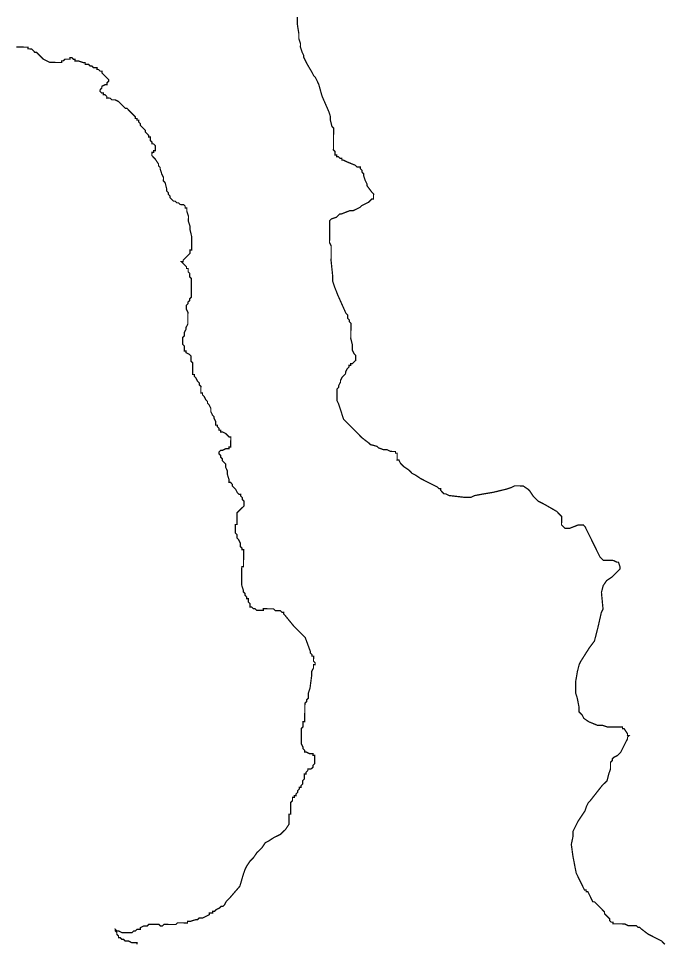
# Model space of a CAD drawing. Header units: metres. Extents: x 290190 to 339802, y 1811045 to 1991312.
# Drawn here: x 322325 to 323874, y 1854220 to 1856433 of the extents above; entities that cross this region are included whole.
import ezdxf

# ---------------------------------------------------------------- set-up
doc = ezdxf.new("R2010")
doc.units = ezdxf.units.M
doc.header["$MEASUREMENT"] = 0
doc.layers.add('HAZARDS LINE', color=1, linetype='Continuous')

msp = doc.modelspace()

# ---------------------------------------------------------------- linework, layer by layer
at = {"layer": 'HAZARDS LINE', "lineweight": 18}
for points in [[(323872.3, 1854218.1, 3.02, 3.02, 0), (323864.3, 1854226.2, 3.02, 3.02, 0), (323832.2, 1854242.5, 3.02, 3.02, 0), (323816.2, 1854254.7, 3.02, 3.02, 0), (323812.2, 1854258.7, 3.02, 3.02, 0), (323808.2, 1854258.8, 3.02, 3.02, 0), (323804.2, 1854262.8, 3.02, 3.02, 0), (323800.2, 1854262.8, 3.02, 3.02, 0), (323796.2, 1854262.9, 3.02, 3.02, 0), (323792.1, 1854262.9, 3.02, 3.02, 0), (323784.1, 1854262.9, 3.02, 3.02, 0), (323776.1, 1854267, 3.02, 3.02, 0), (323768, 1854267.1, 3.02, 3.02, 0), (323764, 1854267.1, 3.02, 3.02, 0), (323755.9, 1854267.1, 3.02, 3.02, 0), (323751.9, 1854267.2, 3.02, 3.02, 0), (323747.9, 1854267.2, 3.02, 3.02, 0), (323747.9, 1854271.2, 3.02, 3.02, 0), (323743.9, 1854271.2, 3.02, 3.02, 0), (323739.9, 1854275.3, 3.02, 3.02, 0), (323739.9, 1854279.3, 3.02, 3.02, 0), (323727.9, 1854291.5, 3.02, 3.02, 0), (323727.9, 1854295.5, 3.02, 3.02, 0), (323723.9, 1854299.5, 3.02, 3.02, 0), (323719.9, 1854303.6, 3.02, 3.02, 0), (323707.9, 1854315.7, 3.02, 3.02, 0), (323703.9, 1854319.8, 3.02, 3.02, 0), (323699.9, 1854319.8, 3.02, 3.02, 0), (323692, 1854335.9, 3.02, 3.02, 0), (323688, 1854344, 3.02, 3.02, 0), (323684, 1854344, 3.02, 3.02, 0), (323684, 1854348.1, 3.02, 3.02, 0), (323680, 1854348.1, 3.02, 3.02, 0), (323664.1, 1854380.4, 3.02, 3.02, 0), (323660.1, 1854388.5, 3.02, 3.02, 0), (323652.3, 1854428.8, 3.02, 3.02, 0), (323648.4, 1854457, 3.02, 3.02, 0), (323652.6, 1854477.1, 3.02, 3.02, 0), (323652.7, 1854489.1, 3.02, 3.02, 0), (323664.9, 1854513.2, 3.02, 3.02, 0), (323681.1, 1854537.3, 3.02, 3.02, 0), (323685.2, 1854549.3, 3.02, 3.02, 0), (323689.3, 1854557.3, 3.02, 3.02, 0), (323693.4, 1854561.3, 3.02, 3.02, 0), (323721.7, 1854597.4, 3.02, 3.02, 0), (323733.9, 1854609.4, 3.02, 3.02, 0), (323738, 1854625.5, 3.02, 3.02, 0), (323742.1, 1854637.5, 3.02, 3.02, 0), (323742.2, 1854653.6, 3.02, 3.02, 0), (323746.3, 1854657.6, 3.02, 3.02, 0), (323746.3, 1854661.6, 3.02, 3.02, 0), (323750.3, 1854665.6, 3.02, 3.02, 0), (323758.4, 1854669.6, 3.02, 3.02, 0), (323766.5, 1854677.6, 3.02, 3.02, 0), (323774.6, 1854693.6, 3.02, 3.02, 0), (323782.8, 1854709.7, 3.02, 3.02, 0), (323782.8, 1854713.7, 3.02, 3.02, 0), (323786.9, 1854717.7, 3.02, 3.02, 0), (323782.8, 1854717.7, 3.02, 3.02, 0), (323782.9, 1854721.8, 3.02, 3.02, 0), (323774.9, 1854733.9, 3.02, 3.02, 0), (323770.9, 1854733.9, 3.02, 3.02, 0), (323770.9, 1854737.9, 3.02, 3.02, 0), (323762.8, 1854738, 3.02, 3.02, 0), (323750.8, 1854738.1, 3.02, 3.02, 0), (323742.7, 1854738.1, 3.02, 3.02, 0), (323734.7, 1854738.2, 3.02, 3.02, 0), (323722.6, 1854742.3, 3.02, 3.02, 0), (323710.6, 1854742.3, 3.02, 3.02, 0), (323690.5, 1854750.5, 3.02, 3.02, 0), (323678.5, 1854758.6, 3.02, 3.02, 0), (323674.5, 1854766.7, 3.02, 3.02, 0), (323670.5, 1854770.8, 3.02, 3.02, 0), (323666.5, 1854774.8, 3.02, 3.02, 0), (323666.5, 1854778.8, 3.02, 3.02, 0), (323666.6, 1854786.9, 3.02, 3.02, 0), (323662.7, 1854807, 3.02, 3.02, 0), (323658.7, 1854819.1, 3.02, 3.02, 0), (323658.8, 1854835.2, 3.02, 3.02, 0), (323658.9, 1854847.3, 3.02, 3.02, 0), (323663.1, 1854871.4, 3.02, 3.02, 0), (323667.2, 1854887.5, 3.02, 3.02, 0), (323671.2, 1854895.5, 3.02, 3.02, 0), (323691.6, 1854927.6, 3.02, 3.02, 0), (323703.7, 1854943.6, 3.02, 3.02, 0), (323712, 1854975.8, 3.02, 3.02, 0), (323720.2, 1855011.9, 3.02, 3.02, 0), (323724.3, 1855020, 3.02, 3.02, 0), (323720.5, 1855060.2, 3.02, 3.02, 0), (323724.7, 1855076.3, 3.02, 3.02, 0), (323732.8, 1855088.3, 3.02, 3.02, 0), (323744.9, 1855096.3, 3.02, 3.02, 0), (323757.1, 1855108.3, 3.02, 3.02, 0), (323761.1, 1855112.3, 3.02, 3.02, 0), (323765.2, 1855116.3, 3.02, 3.02, 0), (323765.2, 1855120.3, 3.02, 3.02, 0), (323761.2, 1855132.4, 3.02, 3.02, 0), (323757.2, 1855132.5, 3.02, 3.02, 0), (323749.2, 1855136.5, 3.02, 3.02, 0), (323745.2, 1855136.6, 3.02, 3.02, 0), (323733.1, 1855136.6, 3.02, 3.02, 0), (323729.1, 1855136.6, 3.02, 3.02, 0), (323725, 1855136.7, 3.02, 3.02, 0), (323721, 1855140.7, 3.02, 3.02, 0), (323717, 1855144.8, 3.02, 3.02, 0), (323713.1, 1855152.8, 3.02, 3.02, 0), (323697.2, 1855185.1, 3.02, 3.02, 0), (323689.2, 1855201.3, 3.02, 3.02, 0), (323685.2, 1855209.4, 3.02, 3.02, 0), (323681.3, 1855217.4, 3.02, 3.02, 0), (323677.3, 1855221.5, 3.02, 3.02, 0), (323673.2, 1855221.5, 3.02, 3.02, 0), (323669.2, 1855221.5, 3.02, 3.02, 0), (323665.2, 1855221.6, 3.02, 3.02, 0), (323645, 1855213.6, 3.02, 3.02, 0), (323641, 1855213.7, 3.02, 3.02, 0), (323632.9, 1855213.7, 3.02, 3.02, 0), (323625, 1855221.8, 3.02, 3.02, 0), (323625, 1855225.8, 3.02, 3.02, 0), (323625.1, 1855241.9, 3.02, 3.02, 0), (323613.1, 1855254.1, 3.02, 3.02, 0), (323585, 1855270.3, 3.02, 3.02, 0), (323569, 1855278.5, 3.02, 3.02, 0), (323565, 1855282.5, 3.02, 3.02, 0), (323557, 1855290.6, 3.02, 3.02, 0), (323549, 1855302.8, 3.02, 3.02, 0), (323545, 1855306.8, 3.02, 3.02, 0), (323533, 1855314.9, 3.02, 3.02, 0), (323524.9, 1855315, 3.02, 3.02, 0), (323520.9, 1855315, 3.02, 3.02, 0), (323516.9, 1855315, 3.02, 3.02, 0), (323512.8, 1855315.1, 3.02, 3.02, 0), (323504.8, 1855311.1, 3.02, 3.02, 0), (323492.7, 1855307.1, 3.02, 3.02, 0), (323460.4, 1855299.3, 3.02, 3.02, 0), (323436.3, 1855295.4, 3.02, 3.02, 0), (323416.1, 1855291.5, 3.02, 3.02, 0), (323408.1, 1855287.5, 3.02, 3.02, 0), (323400, 1855287.6, 3.02, 3.02, 0), (323392, 1855287.6, 3.02, 3.02, 0), (323355.8, 1855291.9, 3.02, 3.02, 0), (323347.7, 1855295.9, 3.02, 3.02, 0), (323343.7, 1855296, 3.02, 3.02, 0), (323339.7, 1855300, 3.02, 3.02, 0), (323335.7, 1855304.1, 3.02, 3.02, 0), (323335.7, 1855308.1, 3.02, 3.02, 0), (323331.7, 1855308.1, 3.02, 3.02, 0), (323327.7, 1855312.2, 3.02, 3.02, 0), (323319.7, 1855316.2, 3.02, 3.02, 0), (323311.7, 1855320.3, 3.02, 3.02, 0), (323287.6, 1855332.5, 3.02, 3.02, 0), (323275.6, 1855340.7, 3.02, 3.02, 0), (323267.6, 1855344.7, 3.02, 3.02, 0), (323263.6, 1855348.8, 3.02, 3.02, 0), (323259.6, 1855352.8, 3.02, 3.02, 0), (323247.5, 1855361, 3.02, 3.02, 0), (323239.5, 1855369, 3.02, 3.02, 0), (323235.6, 1855377.1, 3.02, 3.02, 0), (323231.5, 1855377.1, 3.02, 3.02, 0), (323231.6, 1855381.2, 3.02, 3.02, 0), (323231.6, 1855385.2, 3.02, 3.02, 0), (323231.6, 1855389.2, 3.02, 3.02, 0), (323231.6, 1855393.2, 3.02, 3.02, 0), (323227.6, 1855393.3, 3.02, 3.02, 0), (323227.6, 1855397.3, 3.02, 3.02, 0), (323223.6, 1855397.3, 3.02, 3.02, 0), (323219.6, 1855397.3, 3.02, 3.02, 0), (323215.6, 1855397.4, 3.02, 3.02, 0), (323207.5, 1855401.4, 3.02, 3.02, 0), (323199.5, 1855401.5, 3.02, 3.02, 0), (323187.4, 1855405.6, 3.02, 3.02, 0), (323183.4, 1855409.6, 3.02, 3.02, 0), (323167.4, 1855413.8, 3.02, 3.02, 0), (323163.4, 1855417.8, 3.02, 3.02, 0), (323147.4, 1855430, 3.02, 3.02, 0), (323139.4, 1855438.1, 3.02, 3.02, 0), (323119.4, 1855458.3, 3.02, 3.02, 0), (323103.4, 1855474.5, 3.02, 3.02, 0), (323099.4, 1855486.6, 3.02, 3.02, 0), (323095.5, 1855498.7, 3.02, 3.02, 0), (323091.5, 1855510.8, 3.02, 3.02, 0), (323087.5, 1855518.9, 3.02, 3.02, 0), (323087.6, 1855522.9, 3.02, 3.02, 0), (323087.6, 1855526.9, 3.02, 3.02, 0), (323087.6, 1855531, 3.02, 3.02, 0), (323087.6, 1855535, 3.02, 3.02, 0), (323087.7, 1855539, 3.02, 3.02, 0), (323087.7, 1855547.1, 3.02, 3.02, 0), (323091.8, 1855551.1, 3.02, 3.02, 0), (323091.8, 1855555.1, 3.02, 3.02, 0), (323095.9, 1855563.1, 3.02, 3.02, 0), (323095.9, 1855567.1, 3.02, 3.02, 0), (323100, 1855575.2, 3.02, 3.02, 0), (323108, 1855583.2, 3.02, 3.02, 0), (323108.1, 1855587.2, 3.02, 3.02, 0), (323112.1, 1855595.2, 3.02, 3.02, 0), (323116.2, 1855599.2, 3.02, 3.02, 0), (323116.2, 1855603.2, 3.02, 3.02, 0), (323120.2, 1855603.2, 3.02, 3.02, 0), (323120.3, 1855607.2, 3.02, 3.02, 0), (323124.3, 1855607.2, 3.02, 3.02, 0), (323128.3, 1855611.2, 3.02, 3.02, 0), (323132.4, 1855615.2, 3.02, 3.02, 0), (323132.4, 1855619.2, 3.02, 3.02, 0), (323132.4, 1855623.3, 3.02, 3.02, 0), (323132.5, 1855627.3, 3.02, 3.02, 0), (323128.5, 1855631.3, 3.02, 3.02, 0), (323124.5, 1855639.4, 3.02, 3.02, 0), (323124.5, 1855643.4, 3.02, 3.02, 0), (323124.5, 1855647.5, 3.02, 3.02, 0), (323124.6, 1855651.5, 3.02, 3.02, 0), (323120.6, 1855667.6, 3.02, 3.02, 0), (323120.8, 1855687.7, 3.02, 3.02, 0), (323120.8, 1855691.8, 3.02, 3.02, 0), (323120.8, 1855695.8, 3.02, 3.02, 0), (323120.9, 1855703.8, 3.02, 3.02, 0), (323116.9, 1855707.9, 3.02, 3.02, 0), (323116.9, 1855711.9, 3.02, 3.02, 0), (323112.9, 1855716, 3.02, 3.02, 0), (323112.9, 1855724, 3.02, 3.02, 0), (323108.9, 1855728, 3.02, 3.02, 0), (323089.1, 1855772.4, 3.02, 3.02, 0), (323081.2, 1855792.6, 3.02, 3.02, 0), (323077.2, 1855804.7, 3.02, 3.02, 0), (323077.3, 1855816.8, 3.02, 3.02, 0), (323073.5, 1855853, 3.02, 3.02, 0), (323073.6, 1855865.1, 3.02, 3.02, 0), (323073.7, 1855889.3, 3.02, 3.02, 0), (323069.7, 1855897.3, 3.02, 3.02, 0), (323069.8, 1855913.4, 3.02, 3.02, 0), (323069.8, 1855917.5, 3.02, 3.02, 0), (323069.9, 1855925.5, 3.02, 3.02, 0), (323069.9, 1855933.5, 3.02, 3.02, 0), (323070, 1855941.6, 3.02, 3.02, 0), (323070, 1855945.6, 3.02, 3.02, 0), (323070, 1855949.6, 3.02, 3.02, 0), (323074.1, 1855953.6, 3.02, 3.02, 0), (323086.2, 1855957.6, 3.02, 3.02, 0), (323090.2, 1855961.6, 3.02, 3.02, 0), (323094.3, 1855965.6, 3.02, 3.02, 0), (323098.3, 1855965.6, 3.02, 3.02, 0), (323118.5, 1855973.5, 3.02, 3.02, 0), (323122.5, 1855973.5, 3.02, 3.02, 0), (323126.5, 1855973.5, 3.02, 3.02, 0), (323134.6, 1855977.4, 3.02, 3.02, 0), (323142.7, 1855981.4, 3.02, 3.02, 0), (323146.7, 1855985.4, 3.02, 3.02, 0), (323162.9, 1855993.4, 3.02, 3.02, 0), (323166.9, 1855997.4, 3.02, 3.02, 0), (323171, 1856001.4, 3.02, 3.02, 0), (323175, 1856001.3, 3.02, 3.02, 0), (323175, 1856005.4, 3.02, 3.02, 0), (323175, 1856009.4, 3.02, 3.02, 0), (323175.1, 1856013.4, 3.02, 3.02, 0), (323171.1, 1856017.5, 3.02, 3.02, 0), (323159.1, 1856033.6, 3.02, 3.02, 0), (323159.1, 1856037.6, 3.02, 3.02, 0), (323155.1, 1856045.7, 3.02, 3.02, 0), (323151.2, 1856057.8, 3.02, 3.02, 0), (323151.2, 1856061.8, 3.02, 3.02, 0), (323147.2, 1856065.9, 3.02, 3.02, 0), (323147.2, 1856069.9, 3.02, 3.02, 0), (323143.2, 1856074, 3.02, 3.02, 0), (323143.3, 1856078, 3.02, 3.02, 0), (323139.2, 1856078, 3.02, 3.02, 0), (323135.2, 1856078, 3.02, 3.02, 0), (323131.2, 1856082.1, 3.02, 3.02, 0), (323111.1, 1856090.3, 3.02, 3.02, 0), (323103.1, 1856094.3, 3.02, 3.02, 0), (323099.1, 1856094.4, 3.02, 3.02, 0), (323099.1, 1856098.4, 3.02, 3.02, 0), (323095.1, 1856098.4, 3.02, 3.02, 0), (323091.1, 1856102.5, 3.02, 3.02, 0), (323087.1, 1856102.5, 3.02, 3.02, 0), (323087.1, 1856106.5, 3.02, 3.02, 0), (323083.1, 1856106.5, 3.02, 3.02, 0), (323083.1, 1856110.6, 3.02, 3.02, 0), (323083.1, 1856114.6, 3.02, 3.02, 0), (323079.1, 1856118.6, 3.02, 3.02, 0), (323079.2, 1856126.7, 3.02, 3.02, 0), (323079.2, 1856130.7, 3.02, 3.02, 0), (323079.2, 1856134.7, 3.02, 3.02, 0), (323079.3, 1856150.8, 3.02, 3.02, 0), (323079.3, 1856154.9, 3.02, 3.02, 0), (323079.4, 1856158.9, 3.02, 3.02, 0), (323079.4, 1856162.9, 3.02, 3.02, 0), (323079.4, 1856171, 3.02, 3.02, 0), (323075.4, 1856175, 3.02, 3.02, 0), (323071.5, 1856191.1, 3.02, 3.02, 0), (323071.6, 1856199.2, 3.02, 3.02, 0), (323067.6, 1856211.3, 3.02, 3.02, 0), (323051.7, 1856247.6, 3.02, 3.02, 0), (323043.9, 1856275.8, 3.02, 3.02, 0), (323039.9, 1856283.9, 3.02, 3.02, 0), (323035.9, 1856292, 3.02, 3.02, 0), (323031.9, 1856296, 3.02, 3.02, 0), (323027.9, 1856304.1, 3.02, 3.02, 0), (323016, 1856324.3, 3.02, 3.02, 0), (323012, 1856332.4, 3.02, 3.02, 0), (323008, 1856340.4, 3.02, 3.02, 0), (323008.1, 1856344.5, 3.02, 3.02, 0), (323004.1, 1856352.5, 3.02, 3.02, 0), (323000.1, 1856364.6, 3.02, 3.02, 0), (323000.2, 1856372.7, 3.02, 3.02, 0), (322996.2, 1856384.8, 3.02, 3.02, 0), (322996.3, 1856396.8, 3.02, 3.02, 0), (322992.4, 1856421, 3.02, 3.02, 0), (322992.5, 1856429.1, 3.02, 3.02, 0), (322992.5, 1856433.1, 3.02, 3.02, 0), (322992.5, 1856437.1, 3.02, 3.02, 0)], [(322320.1, 1856364.8, 3.02, 3.02, 0), (322324.1, 1856364.7, 3.02, 3.02, 0), (322328.1, 1856364.7, 3.02, 3.02, 0), (322332.1, 1856364.7, 3.02, 3.02, 0), (322336.2, 1856364.7, 3.02, 3.02, 0), (322340.2, 1856364.6, 3.02, 3.02, 0), (322344.2, 1856364.6, 3.02, 3.02, 0), (322348.2, 1856364.6, 3.02, 3.02, 0), (322348.2, 1856360.6, 3.02, 3.02, 0), (322352.2, 1856360.5, 3.02, 3.02, 0), (322356.3, 1856360.5, 3.02, 3.02, 0), (322360.3, 1856356.5, 3.02, 3.02, 0), (322364.3, 1856352.4, 3.02, 3.02, 0), (322368.3, 1856352.4, 3.02, 3.02, 0), (322372.3, 1856348.3, 3.02, 3.02, 0), (322380.3, 1856340.2, 3.02, 3.02, 0), (322384.3, 1856336.2, 3.02, 3.02, 0), (322392.3, 1856332.1, 3.02, 3.02, 0), (322400.3, 1856328, 3.02, 3.02, 0), (322404.4, 1856328, 3.02, 3.02, 0), (322408.4, 1856328, 3.02, 3.02, 0), (322412.4, 1856328, 3.02, 3.02, 0), (322420.4, 1856327.9, 3.02, 3.02, 0), (322424.5, 1856327.9, 3.02, 3.02, 0), (322428.5, 1856327.9, 3.02, 3.02, 0), (322428.5, 1856331.9, 3.02, 3.02, 0), (322432.5, 1856331.9, 3.02, 3.02, 0), (322436.6, 1856335.9, 3.02, 3.02, 0), (322440.6, 1856335.8, 3.02, 3.02, 0), (322448.7, 1856335.8, 3.02, 3.02, 0), (322448.7, 1856339.8, 3.02, 3.02, 0), (322452.7, 1856339.8, 3.02, 3.02, 0), (322456.7, 1856335.7, 3.02, 3.02, 0), (322460.7, 1856335.7, 3.02, 3.02, 0), (322460.7, 1856331.7, 3.02, 3.02, 0), (322464.7, 1856331.7, 3.02, 3.02, 0), (322468.8, 1856331.6, 3.02, 3.02, 0), (322480.8, 1856327.5, 3.02, 3.02, 0), (322484.8, 1856327.5, 3.02, 3.02, 0), (322484.8, 1856323.5, 3.02, 3.02, 0), (322488.8, 1856323.5, 3.02, 3.02, 0), (322492.9, 1856323.5, 3.02, 3.02, 0), (322496.9, 1856319.4, 3.02, 3.02, 0), (322500.9, 1856319.4, 3.02, 3.02, 0), (322504.9, 1856315.3, 3.02, 3.02, 0), (322508.9, 1856315.3, 3.02, 3.02, 0), (322512.9, 1856315.3, 3.02, 3.02, 0), (322512.9, 1856311.3, 3.02, 3.02, 0), (322516.9, 1856311.2, 3.02, 3.02, 0), (322520.9, 1856307.2, 3.02, 3.02, 0), (322524.9, 1856307.2, 3.02, 3.02, 0), (322524.9, 1856303.1, 3.02, 3.02, 0), (322532.9, 1856295, 3.02, 3.02, 0), (322540.9, 1856286.9, 3.02, 3.02, 0), (322540.9, 1856282.9, 3.02, 3.02, 0), (322536.8, 1856278.9, 3.02, 3.02, 0), (322536.8, 1856274.9, 3.02, 3.02, 0), (322532.8, 1856274.9, 3.02, 3.02, 0), (322524.7, 1856270.9, 3.02, 3.02, 0), (322524.7, 1856266.9, 3.02, 3.02, 0), (322520.7, 1856262.9, 3.02, 3.02, 0), (322520.6, 1856258.9, 3.02, 3.02, 0), (322524.6, 1856254.8, 3.02, 3.02, 0), (322528.7, 1856254.8, 3.02, 3.02, 0), (322528.6, 1856250.8, 3.02, 3.02, 0), (322532.7, 1856250.8, 3.02, 3.02, 0), (322536.7, 1856246.7, 3.02, 3.02, 0), (322536.6, 1856242.7, 3.02, 3.02, 0), (322540.7, 1856242.7, 3.02, 3.02, 0), (322544.7, 1856242.6, 3.02, 3.02, 0), (322548.7, 1856238.6, 3.02, 3.02, 0), (322552.7, 1856238.6, 3.02, 3.02, 0), (322556.7, 1856238.5, 3.02, 3.02, 0), (322564.7, 1856234.5, 3.02, 3.02, 0), (322576.7, 1856222.3, 3.02, 3.02, 0), (322580.7, 1856218.3, 3.02, 3.02, 0), (322584.8, 1856218.2, 3.02, 3.02, 0), (322592.8, 1856210.1, 3.02, 3.02, 0), (322596.8, 1856206.1, 3.02, 3.02, 0), (322600.8, 1856202, 3.02, 3.02, 0), (322604.8, 1856198, 3.02, 3.02, 0), (322604.7, 1856194, 3.02, 3.02, 0), (322608.8, 1856194, 3.02, 3.02, 0), (322608.7, 1856189.9, 3.02, 3.02, 0), (322612.8, 1856189.9, 3.02, 3.02, 0), (322612.7, 1856185.9, 3.02, 3.02, 0), (322616.7, 1856181.8, 3.02, 3.02, 0), (322616.7, 1856177.8, 3.02, 3.02, 0), (322620.7, 1856173.8, 3.02, 3.02, 0), (322628.7, 1856165.7, 3.02, 3.02, 0), (322628.7, 1856161.6, 3.02, 3.02, 0), (322632.7, 1856157.6, 3.02, 3.02, 0), (322636.7, 1856153.5, 3.02, 3.02, 0), (322636.7, 1856149.5, 3.02, 3.02, 0), (322640.7, 1856149.5, 3.02, 3.02, 0), (322640.7, 1856145.5, 3.02, 3.02, 0), (322640.6, 1856141.4, 3.02, 3.02, 0), (322644.6, 1856137.4, 3.02, 3.02, 0), (322644.6, 1856133.4, 3.02, 3.02, 0), (322648.6, 1856133.3, 3.02, 3.02, 0), (322652.6, 1856129.3, 3.02, 3.02, 0), (322652.6, 1856125.3, 3.02, 3.02, 0), (322652.6, 1856121.2, 3.02, 3.02, 0), (322652.6, 1856117.2, 3.02, 3.02, 0), (322648.5, 1856117.2, 3.02, 3.02, 0), (322648.5, 1856113.2, 3.02, 3.02, 0), (322644.5, 1856113.2, 3.02, 3.02, 0), (322644.5, 1856109.2, 3.02, 3.02, 0), (322644.4, 1856105.2, 3.02, 3.02, 0), (322648.4, 1856101.1, 3.02, 3.02, 0), (322652.4, 1856097.1, 3.02, 3.02, 0), (322660.4, 1856085, 3.02, 3.02, 0), (322660.4, 1856080.9, 3.02, 3.02, 0), (322664.4, 1856076.9, 3.02, 3.02, 0), (322664.4, 1856072.9, 3.02, 3.02, 0), (322668.3, 1856060.8, 3.02, 3.02, 0), (322672.3, 1856052.7, 3.02, 3.02, 0), (322672.2, 1856044.6, 3.02, 3.02, 0), (322676.2, 1856040.6, 3.02, 3.02, 0), (322680.2, 1856024.5, 3.02, 3.02, 0), (322680.1, 1856020.5, 3.02, 3.02, 0), (322684.1, 1856016.4, 3.02, 3.02, 0), (322684.1, 1856012.4, 3.02, 3.02, 0), (322688.1, 1856008.3, 3.02, 3.02, 0), (322688.1, 1856004.3, 3.02, 3.02, 0), (322692.1, 1856000.3, 3.02, 3.02, 0), (322696.1, 1855996.2, 3.02, 3.02, 0), (322700.1, 1855996.2, 3.02, 3.02, 0), (322704.1, 1855992.1, 3.02, 3.02, 0), (322708.1, 1855992.1, 3.02, 3.02, 0), (322712.1, 1855988.1, 3.02, 3.02, 0), (322720.2, 1855988, 3.02, 3.02, 0), (322724.2, 1855984, 3.02, 3.02, 0), (322724.2, 1855979.9, 3.02, 3.02, 0), (322728.2, 1855979.9, 3.02, 3.02, 0), (322728.1, 1855971.9, 3.02, 3.02, 0), (322732.1, 1855959.8, 3.02, 3.02, 0), (322732.1, 1855955.7, 3.02, 3.02, 0), (322732, 1855951.7, 3.02, 3.02, 0), (322732, 1855947.7, 3.02, 3.02, 0), (322736, 1855935.6, 3.02, 3.02, 0), (322735.9, 1855931.6, 3.02, 3.02, 0), (322735.9, 1855927.5, 3.02, 3.02, 0), (322739.8, 1855911.4, 3.02, 3.02, 0), (322739.8, 1855903.4, 3.02, 3.02, 0), (322739.8, 1855899.3, 3.02, 3.02, 0), (322739.7, 1855895.3, 3.02, 3.02, 0), (322739.7, 1855891.3, 3.02, 3.02, 0), (322739.7, 1855887.3, 3.02, 3.02, 0), (322739.7, 1855883.2, 3.02, 3.02, 0), (322739.6, 1855879.2, 3.02, 3.02, 0), (322735.6, 1855879.2, 3.02, 3.02, 0), (322735.6, 1855875.2, 3.02, 3.02, 0), (322735.6, 1855871.2, 3.02, 3.02, 0), (322731.5, 1855867.2, 3.02, 3.02, 0), (322723.4, 1855859.2, 3.02, 3.02, 0), (322719.4, 1855855.2, 3.02, 3.02, 0), (322719.3, 1855851.2, 3.02, 3.02, 0), (322715.3, 1855851.2, 3.02, 3.02, 0), (322719.3, 1855847.1, 3.02, 3.02, 0), (322723.3, 1855843.1, 3.02, 3.02, 0), (322727.3, 1855839, 3.02, 3.02, 0), (322727.3, 1855835, 3.02, 3.02, 0), (322731.3, 1855835, 3.02, 3.02, 0), (322731.3, 1855831, 3.02, 3.02, 0), (322731.3, 1855826.9, 3.02, 3.02, 0), (322735.3, 1855822.9, 3.02, 3.02, 0), (322735.2, 1855818.9, 3.02, 3.02, 0), (322735.2, 1855814.9, 3.02, 3.02, 0), (322739.2, 1855810.8, 3.02, 3.02, 0), (322739.2, 1855802.8, 3.02, 3.02, 0), (322739.1, 1855798.7, 3.02, 3.02, 0), (322739.1, 1855794.7, 3.02, 3.02, 0), (322739.1, 1855790.7, 3.02, 3.02, 0), (322739.1, 1855786.7, 3.02, 3.02, 0), (322739, 1855782.6, 3.02, 3.02, 0), (322739, 1855778.6, 3.02, 3.02, 0), (322739, 1855774.6, 3.02, 3.02, 0), (322739, 1855770.6, 3.02, 3.02, 0), (322738.9, 1855766.5, 3.02, 3.02, 0), (322734.9, 1855762.5, 3.02, 3.02, 0), (322734.9, 1855758.5, 3.02, 3.02, 0), (322730.8, 1855754.5, 3.02, 3.02, 0), (322730.8, 1855750.5, 3.02, 3.02, 0), (322726.8, 1855746.5, 3.02, 3.02, 0), (322726.7, 1855742.5, 3.02, 3.02, 0), (322726.7, 1855738.4, 3.02, 3.02, 0), (322730.7, 1855730.4, 3.02, 3.02, 0), (322730.6, 1855722.3, 3.02, 3.02, 0), (322730.6, 1855718.3, 3.02, 3.02, 0), (322730.6, 1855714.3, 3.02, 3.02, 0), (322730.5, 1855706.2, 3.02, 3.02, 0), (322730.5, 1855702.2, 3.02, 3.02, 0), (322726.4, 1855694.2, 3.02, 3.02, 0), (322726.4, 1855690.1, 3.02, 3.02, 0), (322722.3, 1855682.1, 3.02, 3.02, 0), (322722.3, 1855674.1, 3.02, 3.02, 0), (322718.2, 1855670.1, 3.02, 3.02, 0), (322718.2, 1855666, 3.02, 3.02, 0), (322718.2, 1855658, 3.02, 3.02, 0), (322718.1, 1855654, 3.02, 3.02, 0), (322722.1, 1855649.9, 3.02, 3.02, 0), (322722.1, 1855641.9, 3.02, 3.02, 0), (322722.1, 1855637.8, 3.02, 3.02, 0), (322726.1, 1855637.8, 3.02, 3.02, 0), (322726.1, 1855633.8, 3.02, 3.02, 0), (322734.1, 1855629.7, 3.02, 3.02, 0), (322738.1, 1855625.7, 3.02, 3.02, 0), (322738.1, 1855621.6, 3.02, 3.02, 0), (322738, 1855617.6, 3.02, 3.02, 0), (322738, 1855613.6, 3.02, 3.02, 0), (322742, 1855609.5, 3.02, 3.02, 0), (322741.9, 1855593.4, 3.02, 3.02, 0), (322741.9, 1855585.4, 3.02, 3.02, 0), (322741.8, 1855581.4, 3.02, 3.02, 0), (322745.9, 1855581.4, 3.02, 3.02, 0), (322745.8, 1855577.3, 3.02, 3.02, 0), (322749.8, 1855573.3, 3.02, 3.02, 0), (322753.8, 1855565.2, 3.02, 3.02, 0), (322757.8, 1855561.2, 3.02, 3.02, 0), (322757.8, 1855557.1, 3.02, 3.02, 0), (322761.8, 1855553.1, 3.02, 3.02, 0), (322761.7, 1855545, 3.02, 3.02, 0), (322761.7, 1855541, 3.02, 3.02, 0), (322761.7, 1855537, 3.02, 3.02, 0), (322765.7, 1855537, 3.02, 3.02, 0), (322765.7, 1855532.9, 3.02, 3.02, 0), (322769.7, 1855528.9, 3.02, 3.02, 0), (322773.7, 1855520.8, 3.02, 3.02, 0), (322777.7, 1855516.8, 3.02, 3.02, 0), (322777.6, 1855512.7, 3.02, 3.02, 0), (322781.6, 1855508.7, 3.02, 3.02, 0), (322785.6, 1855500.6, 3.02, 3.02, 0), (322785.6, 1855496.6, 3.02, 3.02, 0), (322785.6, 1855492.6, 3.02, 3.02, 0), (322789.5, 1855484.5, 3.02, 3.02, 0), (322793.5, 1855480.4, 3.02, 3.02, 0), (322793.5, 1855476.4, 3.02, 3.02, 0), (322797.5, 1855468.3, 3.02, 3.02, 0), (322797.4, 1855460.3, 3.02, 3.02, 0), (322801.5, 1855460.3, 3.02, 3.02, 0), (322801.4, 1855456.2, 3.02, 3.02, 0), (322805.4, 1855452.2, 3.02, 3.02, 0), (322805.4, 1855448.2, 3.02, 3.02, 0), (322809.4, 1855448.1, 3.02, 3.02, 0), (322809.4, 1855444.1, 3.02, 3.02, 0), (322813.4, 1855444.1, 3.02, 3.02, 0), (322821.5, 1855440, 3.02, 3.02, 0), (322825.5, 1855436, 3.02, 3.02, 0), (322829.5, 1855431.9, 3.02, 3.02, 0), (322833.5, 1855431.9, 3.02, 3.02, 0), (322833.5, 1855427.9, 3.02, 3.02, 0), (322833.4, 1855423.9, 3.02, 3.02, 0), (322833.4, 1855419.8, 3.02, 3.02, 0), (322833.4, 1855415.8, 3.02, 3.02, 0), (322833.4, 1855411.8, 3.02, 3.02, 0), (322833.3, 1855407.8, 3.02, 3.02, 0), (322829.3, 1855407.8, 3.02, 3.02, 0), (322829.3, 1855403.8, 3.02, 3.02, 0), (322825.3, 1855403.8, 3.02, 3.02, 0), (322821.2, 1855403.8, 3.02, 3.02, 0), (322813.2, 1855399.8, 3.02, 3.02, 0), (322809.1, 1855399.9, 3.02, 3.02, 0), (322805.1, 1855395.9, 3.02, 3.02, 0), (322805.1, 1855391.8, 3.02, 3.02, 0), (322809.1, 1855387.8, 3.02, 3.02, 0), (322809, 1855383.8, 3.02, 3.02, 0), (322813, 1855379.7, 3.02, 3.02, 0), (322813, 1855375.7, 3.02, 3.02, 0), (322817, 1855371.6, 3.02, 3.02, 0), (322821, 1855367.6, 3.02, 3.02, 0), (322821, 1855359.5, 3.02, 3.02, 0), (322824.9, 1855351.5, 3.02, 3.02, 0), (322824.9, 1855347.4, 3.02, 3.02, 0), (322824.9, 1855343.4, 3.02, 3.02, 0), (322828.8, 1855331.3, 3.02, 3.02, 0), (322828.8, 1855327.3, 3.02, 3.02, 0), (322828.8, 1855323.3, 3.02, 3.02, 0), (322832.8, 1855323.2, 3.02, 3.02, 0), (322836.8, 1855319.2, 3.02, 3.02, 0), (322836.8, 1855315.2, 3.02, 3.02, 0), (322840.8, 1855311.1, 3.02, 3.02, 0), (322844.8, 1855307.1, 3.02, 3.02, 0), (322848.8, 1855299, 3.02, 3.02, 0), (322852.8, 1855294.9, 3.02, 3.02, 0), (322856.8, 1855294.9, 3.02, 3.02, 0), (322856.8, 1855290.9, 3.02, 3.02, 0), (322860.8, 1855286.8, 3.02, 3.02, 0), (322860.7, 1855282.8, 3.02, 3.02, 0), (322864.7, 1855278.8, 3.02, 3.02, 0), (322864.7, 1855274.7, 3.02, 3.02, 0), (322864.7, 1855270.7, 3.02, 3.02, 0), (322864.7, 1855266.7, 3.02, 3.02, 0), (322860.6, 1855262.7, 3.02, 3.02, 0), (322852.5, 1855254.7, 3.02, 3.02, 0), (322848.5, 1855250.7, 3.02, 3.02, 0), (322848.4, 1855246.7, 3.02, 3.02, 0), (322848.4, 1855242.6, 3.02, 3.02, 0), (322848.4, 1855238.6, 3.02, 3.02, 0), (322848.4, 1855234.6, 3.02, 3.02, 0), (322848.3, 1855226.5, 3.02, 3.02, 0), (322848.3, 1855222.5, 3.02, 3.02, 0), (322844.3, 1855222.5, 3.02, 3.02, 0), (322844.3, 1855218.5, 3.02, 3.02, 0), (322844.2, 1855210.5, 3.02, 3.02, 0), (322844.2, 1855206.4, 3.02, 3.02, 0), (322844.2, 1855202.4, 3.02, 3.02, 0), (322848.2, 1855198.4, 3.02, 3.02, 0), (322848.1, 1855190.3, 3.02, 3.02, 0), (322852.1, 1855186.3, 3.02, 3.02, 0), (322856.1, 1855178.2, 3.02, 3.02, 0), (322856.1, 1855174.2, 3.02, 3.02, 0), (322856, 1855170.2, 3.02, 3.02, 0), (322860, 1855166.1, 3.02, 3.02, 0), (322860, 1855162.1, 3.02, 3.02, 0), (322864, 1855162.1, 3.02, 3.02, 0), (322864, 1855158, 3.02, 3.02, 0), (322864, 1855154, 3.02, 3.02, 0), (322863.9, 1855146, 3.02, 3.02, 0), (322863.9, 1855141.9, 3.02, 3.02, 0), (322863.9, 1855137.9, 3.02, 3.02, 0), (322863.8, 1855129.9, 3.02, 3.02, 0), (322863.8, 1855125.8, 3.02, 3.02, 0), (322863.8, 1855121.8, 3.02, 3.02, 0), (322859.8, 1855121.8, 3.02, 3.02, 0), (322859.7, 1855117.8, 3.02, 3.02, 0), (322859.6, 1855101.7, 3.02, 3.02, 0), (322859.6, 1855097.7, 3.02, 3.02, 0), (322859.6, 1855093.7, 3.02, 3.02, 0), (322859.6, 1855089.6, 3.02, 3.02, 0), (322859.5, 1855085.6, 3.02, 3.02, 0), (322859.5, 1855081.6, 3.02, 3.02, 0), (322859.5, 1855077.6, 3.02, 3.02, 0), (322863.4, 1855065.5, 3.02, 3.02, 0), (322863.4, 1855061.4, 3.02, 3.02, 0), (322867.4, 1855057.4, 3.02, 3.02, 0), (322867.4, 1855053.4, 3.02, 3.02, 0), (322871.4, 1855049.3, 3.02, 3.02, 0), (322871.4, 1855045.3, 3.02, 3.02, 0), (322875.4, 1855045.3, 3.02, 3.02, 0), (322875.4, 1855041.2, 3.02, 3.02, 0), (322875.3, 1855037.2, 3.02, 3.02, 0), (322879.3, 1855033.2, 3.02, 3.02, 0), (322879.3, 1855029.1, 3.02, 3.02, 0), (322879.3, 1855025.1, 3.02, 3.02, 0), (322883.3, 1855025.1, 3.02, 3.02, 0), (322887.3, 1855021, 3.02, 3.02, 0), (322891.3, 1855021, 3.02, 3.02, 0), (322895.3, 1855017, 3.02, 3.02, 0), (322899.4, 1855016.9, 3.02, 3.02, 0), (322903.4, 1855016.9, 3.02, 3.02, 0), (322907.4, 1855016.9, 3.02, 3.02, 0), (322911.4, 1855016.9, 3.02, 3.02, 0), (322911.5, 1855020.9, 3.02, 3.02, 0), (322915.5, 1855020.9, 3.02, 3.02, 0), (322919.5, 1855020.9, 3.02, 3.02, 0), (322927.6, 1855020.8, 3.02, 3.02, 0), (322931.6, 1855020.8, 3.02, 3.02, 0), (322935.6, 1855020.8, 3.02, 3.02, 0), (322939.6, 1855016.7, 3.02, 3.02, 0), (322947.6, 1855016.7, 3.02, 3.02, 0), (322951.7, 1855016.6, 3.02, 3.02, 0), (322955.7, 1855012.6, 3.02, 3.02, 0), (322959.7, 1855012.6, 3.02, 3.02, 0), (322959.7, 1855008.5, 3.02, 3.02, 0), (322963.7, 1855004.5, 3.02, 3.02, 0), (322983.6, 1854980.2, 3.02, 3.02, 0), (323011.6, 1854951.9, 3.02, 3.02, 0), (323023.5, 1854919.6, 3.02, 3.02, 0), (323023.5, 1854915.6, 3.02, 3.02, 0), (323027.5, 1854911.5, 3.02, 3.02, 0), (323027.5, 1854907.5, 3.02, 3.02, 0), (323031.5, 1854907.5, 3.02, 3.02, 0), (323031.5, 1854903.4, 3.02, 3.02, 0), (323031.4, 1854899.4, 3.02, 3.02, 0), (323031.4, 1854895.4, 3.02, 3.02, 0), (323035.4, 1854891.4, 3.02, 3.02, 0), (323035.4, 1854887.3, 3.02, 3.02, 0), (323031.4, 1854887.4, 3.02, 3.02, 0), (323031.3, 1854883.3, 3.02, 3.02, 0), (323031.3, 1854879.3, 3.02, 3.02, 0), (323027.2, 1854871.3, 3.02, 3.02, 0), (323027.2, 1854863.2, 3.02, 3.02, 0), (323023, 1854831.1, 3.02, 3.02, 0), (323018.9, 1854819, 3.02, 3.02, 0), (323018.8, 1854815, 3.02, 3.02, 0), (323018.8, 1854806.9, 3.02, 3.02, 0), (323014.8, 1854802.9, 3.02, 3.02, 0), (323014.7, 1854798.9, 3.02, 3.02, 0), (323010.7, 1854794.9, 3.02, 3.02, 0), (323010.7, 1854790.9, 3.02, 3.02, 0), (323010.6, 1854786.9, 3.02, 3.02, 0), (323010.6, 1854782.8, 3.02, 3.02, 0), (323010.6, 1854778.8, 3.02, 3.02, 0), (323010.6, 1854774.8, 3.02, 3.02, 0), (323010.5, 1854770.8, 3.02, 3.02, 0), (323010.5, 1854766.7, 3.02, 3.02, 0), (323010.5, 1854762.7, 3.02, 3.02, 0), (323010.5, 1854758.7, 3.02, 3.02, 0), (323010.4, 1854754.7, 3.02, 3.02, 0), (323010.4, 1854750.6, 3.02, 3.02, 0), (323006.4, 1854750.7, 3.02, 3.02, 0), (323006.4, 1854746.6, 3.02, 3.02, 0), (323006.3, 1854742.6, 3.02, 3.02, 0), (323006.3, 1854738.6, 3.02, 3.02, 0), (323002.3, 1854734.6, 3.02, 3.02, 0), (323002.2, 1854722.5, 3.02, 3.02, 0), (323002.1, 1854714.5, 3.02, 3.02, 0), (323002.1, 1854710.4, 3.02, 3.02, 0), (323002.1, 1854706.4, 3.02, 3.02, 0), (323002, 1854698.4, 3.02, 3.02, 0), (323006, 1854690.3, 3.02, 3.02, 0), (323006, 1854686.3, 3.02, 3.02, 0), (323010, 1854682.2, 3.02, 3.02, 0), (323010, 1854678.2, 3.02, 3.02, 0), (323014, 1854678.2, 3.02, 3.02, 0), (323022, 1854674.1, 3.02, 3.02, 0), (323026, 1854674.1, 3.02, 3.02, 0), (323030.1, 1854674, 3.02, 3.02, 0), (323030, 1854670, 3.02, 3.02, 0), (323034.1, 1854670, 3.02, 3.02, 0), (323034, 1854666, 3.02, 3.02, 0), (323034, 1854661.9, 3.02, 3.02, 0), (323034, 1854657.9, 3.02, 3.02, 0), (323034, 1854653.9, 3.02, 3.02, 0), (323033.9, 1854649.9, 3.02, 3.02, 0), (323029.9, 1854645.9, 3.02, 3.02, 0), (323029.9, 1854641.8, 3.02, 3.02, 0), (323025.8, 1854637.8, 3.02, 3.02, 0), (323021.8, 1854637.9, 3.02, 3.02, 0), (323017.8, 1854637.9, 3.02, 3.02, 0), (323017.7, 1854633.9, 3.02, 3.02, 0), (323013.7, 1854629.9, 3.02, 3.02, 0), (323013.7, 1854625.8, 3.02, 3.02, 0), (323009.6, 1854625.9, 3.02, 3.02, 0), (323009.6, 1854621.8, 3.02, 3.02, 0), (323009.6, 1854617.8, 3.02, 3.02, 0), (323009.6, 1854613.8, 3.02, 3.02, 0), (323005.5, 1854609.8, 3.02, 3.02, 0), (323005.5, 1854605.8, 3.02, 3.02, 0), (323005.5, 1854601.8, 3.02, 3.02, 0), (323001.4, 1854597.8, 3.02, 3.02, 0), (323001.4, 1854593.7, 3.02, 3.02, 0), (322997.4, 1854593.8, 3.02, 3.02, 0), (322997.4, 1854589.7, 3.02, 3.02, 0), (322993.3, 1854585.7, 3.02, 3.02, 0), (322993.3, 1854581.7, 3.02, 3.02, 0), (322989.2, 1854577.7, 3.02, 3.02, 0), (322989.2, 1854573.7, 3.02, 3.02, 0), (322985.2, 1854573.7, 3.02, 3.02, 0), (322985.2, 1854569.7, 3.02, 3.02, 0), (322981.1, 1854569.7, 3.02, 3.02, 0), (322981.1, 1854565.7, 3.02, 3.02, 0), (322981.1, 1854561.7, 3.02, 3.02, 0), (322977, 1854557.7, 3.02, 3.02, 0), (322977, 1854553.6, 3.02, 3.02, 0), (322977, 1854549.6, 3.02, 3.02, 0), (322977, 1854545.6, 3.02, 3.02, 0), (322976.9, 1854541.6, 3.02, 3.02, 0), (322976.9, 1854537.5, 3.02, 3.02, 0), (322976.9, 1854533.5, 3.02, 3.02, 0), (322976.9, 1854529.5, 3.02, 3.02, 0), (322972.8, 1854529.5, 3.02, 3.02, 0), (322972.8, 1854525.5, 3.02, 3.02, 0), (322972.8, 1854521.5, 3.02, 3.02, 0), (322972.7, 1854505.4, 3.02, 3.02, 0), (322964.6, 1854493.3, 3.02, 3.02, 0), (322960.5, 1854489.3, 3.02, 3.02, 0), (322952.4, 1854481.3, 3.02, 3.02, 0), (322936.3, 1854473.4, 3.02, 3.02, 0), (322924.2, 1854465.4, 3.02, 3.02, 0), (322916.1, 1854461.4, 3.02, 3.02, 0), (322908, 1854449.4, 3.02, 3.02, 0), (322895.8, 1854437.4, 3.02, 3.02, 0), (322887.7, 1854425.4, 3.02, 3.02, 0), (322879.6, 1854417.4, 3.02, 3.02, 0), (322871.5, 1854405.4, 3.02, 3.02, 0), (322867.4, 1854397.3, 3.02, 3.02, 0), (322863.3, 1854385.3, 3.02, 3.02, 0), (322855.1, 1854357.2, 3.02, 3.02, 0), (322830.8, 1854329.1, 3.02, 3.02, 0), (322826.7, 1854325.1, 3.02, 3.02, 0), (322822.7, 1854321.1, 3.02, 3.02, 0), (322818.6, 1854313.1, 3.02, 3.02, 0), (322814.6, 1854309.1, 3.02, 3.02, 0), (322810.5, 1854309.1, 3.02, 3.02, 0), (322806.5, 1854305.1, 3.02, 3.02, 0), (322798.4, 1854301.2, 3.02, 3.02, 0), (322794.4, 1854297.2, 3.02, 3.02, 0), (322790.3, 1854297.2, 3.02, 3.02, 0), (322790.3, 1854293.2, 3.02, 3.02, 0), (322786.3, 1854293.2, 3.02, 3.02, 0), (322782.3, 1854293.2, 3.02, 3.02, 0), (322782.2, 1854289.2, 3.02, 3.02, 0), (322774.2, 1854285.2, 3.02, 3.02, 0), (322766.1, 1854281.2, 3.02, 3.02, 0), (322762.1, 1854281.3, 3.02, 3.02, 0), (322758, 1854281.3, 3.02, 3.02, 0), (322754, 1854277.3, 3.02, 3.02, 0), (322750, 1854277.3, 3.02, 3.02, 0), (322737.9, 1854273.4, 3.02, 3.02, 0), (322733.9, 1854273.4, 3.02, 3.02, 0), (322729.8, 1854273.4, 3.02, 3.02, 0), (322729.8, 1854269.4, 3.02, 3.02, 0), (322725.8, 1854269.4, 3.02, 3.02, 0), (322717.7, 1854269.5, 3.02, 3.02, 0), (322713.7, 1854269.5, 3.02, 3.02, 0), (322709.7, 1854269.5, 3.02, 3.02, 0), (322705.7, 1854269.5, 3.02, 3.02, 0), (322701.6, 1854265.5, 3.02, 3.02, 0), (322697.6, 1854265.6, 3.02, 3.02, 0), (322689.5, 1854265.6, 3.02, 3.02, 0), (322685.5, 1854265.6, 3.02, 3.02, 0), (322681.5, 1854265.7, 3.02, 3.02, 0), (322677.5, 1854265.7, 3.02, 3.02, 0), (322673.4, 1854265.7, 3.02, 3.02, 0), (322669.4, 1854261.7, 3.02, 3.02, 0), (322665.4, 1854261.7, 3.02, 3.02, 0), (322661.4, 1854265.8, 3.02, 3.02, 0), (322657.3, 1854265.8, 3.02, 3.02, 0), (322653.3, 1854265.8, 3.02, 3.02, 0), (322649.3, 1854265.8, 3.02, 3.02, 0), (322645.3, 1854265.9, 3.02, 3.02, 0), (322641.3, 1854265.9, 3.02, 3.02, 0), (322637.2, 1854265.9, 3.02, 3.02, 0), (322633.2, 1854261.9, 3.02, 3.02, 0), (322629.2, 1854261.9, 3.02, 3.02, 0), (322625.1, 1854262, 3.02, 3.02, 0), (322617.1, 1854258, 3.02, 3.02, 0), (322617, 1854254, 3.02, 3.02, 0), (322613, 1854254, 3.02, 3.02, 0), (322609, 1854254, 3.02, 3.02, 0), (322604.9, 1854250, 3.02, 3.02, 0), (322600.9, 1854250, 3.02, 3.02, 0), (322596.9, 1854246, 3.02, 3.02, 0), (322588.8, 1854246.1, 3.02, 3.02, 0), (322584.8, 1854246.1, 3.02, 3.02, 0), (322576.7, 1854246.2, 3.02, 3.02, 0), (322572.7, 1854246.2, 3.02, 3.02, 0), (322564.7, 1854250.3, 3.02, 3.02, 0), (322560.7, 1854250.3, 3.02, 3.02, 0), (322556.7, 1854254.3, 3.02, 3.02, 0), (322556.7, 1854250.3, 3.02, 3.02, 0), (322560.7, 1854246.3, 3.02, 3.02, 0), (322560.6, 1854242.2, 3.02, 3.02, 0), (322564.6, 1854238.2, 3.02, 3.02, 0), (322564.6, 1854234.2, 3.02, 3.02, 0), (322568.6, 1854234.1, 3.02, 3.02, 0), (322572.6, 1854230.1, 3.02, 3.02, 0), (322576.6, 1854230.1, 3.02, 3.02, 0), (322580.6, 1854226, 3.02, 3.02, 0), (322584.7, 1854226, 3.02, 3.02, 0), (322588.7, 1854226, 3.02, 3.02, 0), (322596.7, 1854221.9, 3.02, 3.02, 0), (322600.7, 1854221.9, 3.02, 3.02, 0), (322604.8, 1854221.8, 3.02, 3.02, 0), (322608.8, 1854221.8, 3.02, 3.02, 0), (322608.8, 1854217.8, 3.02, 3.02, 0)]]:
    msp.add_lwpolyline(points, format="xyseb", dxfattribs=at)

doc.saveas('drawing.dxf')
